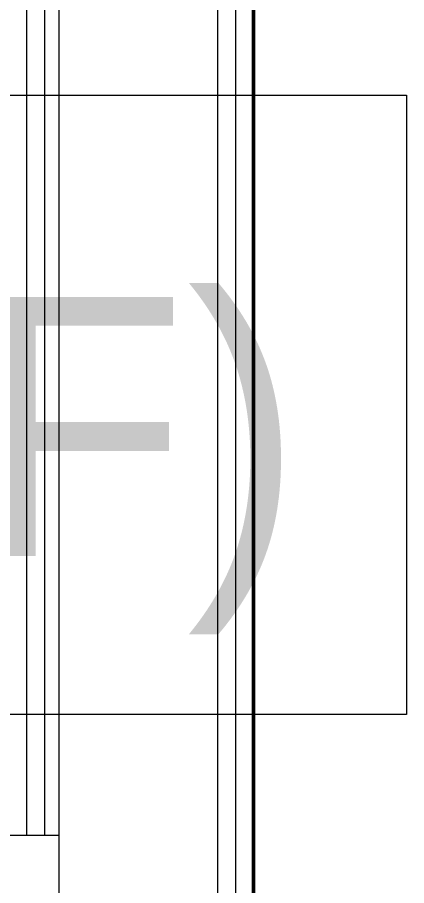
# Model space of a CAD drawing. Header units: inches. Extents: x -4235 to -464, y 9706 to 12463.
# Drawn here: x -2920.26 to -2906.77, y 11447.6 to 11477.74 of the extents above; entities that cross this region are included whole.
import ezdxf

# ---------------------------------------------------------------- set-up
doc = ezdxf.new("R2010")
doc.units = ezdxf.units.IN
doc.header["$MEASUREMENT"] = 0
for name, color, linetype, lineweight in [('0-1', 7, 'Continuous', 5), ('A-AREA-IDEN', 2, 'Continuous', 9), ('A-WALL-3', 50, 'Continuous', 13), ('I-WALL-1', 7, 'Continuous', 50)]:
    doc.layers.add(name, color=color, linetype=linetype, lineweight=lineweight)
doc.styles.add('Century Gothic', font='ufonts.com_century-gothic.ttf', dxfattribs={"height": 9})

# ---------------------------------------------------------------- blocks, each defined once
blk = doc.blocks.new('CTR - 1st Phase - Common Walls_rvt-1-BACKGROUND - 1ST FLOOR')
at = {"layer": 'A-WALL-3'}
for p, q in [((-2913.324, 11641.239), (-2913.324, 11400.852)), ((-2912.699, 11641.239), (-2912.699, 11284.289)), ((-2919.949, 11541.227), (-2919.949, 11449.352)), ((-2919.324, 11541.227), (-2919.324, 11449.352)), ((-2918.824, 11541.227), (-2918.824, 11449.352)), ((-2920.574, 11449.352), (-2919.949, 11449.352)), ((-2919.949, 11449.352), (-2919.324, 11449.352)), ((-2919.324, 11449.352), (-2918.824, 11449.352)), ((-2918.824, 11449.352), (-2918.824, 11445.852)), ((-2918.824, 11449.352), (-2918.824, 11445.852))]:
    blk.add_line(p, q, dxfattribs=at)
at = {"layer": 'I-WALL-1'}
blk.add_line((-2912.074, 11284.289), (-2912.074, 11640.614), dxfattribs=at)

msp = doc.modelspace()

# ---------------------------------------------------------------- linework, layer by layer
at = {"layer": 'A-AREA-IDEN', "flags": 128}
msp.add_lwpolyline([(-2984.275, 11475.039), (-2906.767, 11475.039), (-2906.767, 11453.543), (-2984.275, 11453.543)], close=True, dxfattribs=at)

# ---------------------------------------------------------------- block references
at = {"layer": '0-1'}
msp.add_blockref('CTR - 1st Phase - Common Walls_rvt-1-BACKGROUND - 1ST FLOOR', (0, 0), dxfattribs=at)

# ---------------------------------------------------------------- texts
at = {"layer": 'A-AREA-IDEN', "insert": (-2981.275, 11468.039), "char_height": 9, "width": 86.355, "attachment_point": 1, "style": 'Century Gothic'}
msp.add_mtext('114 - (38 SF)', dxfattribs=at)

doc.saveas('drawing.dxf')
